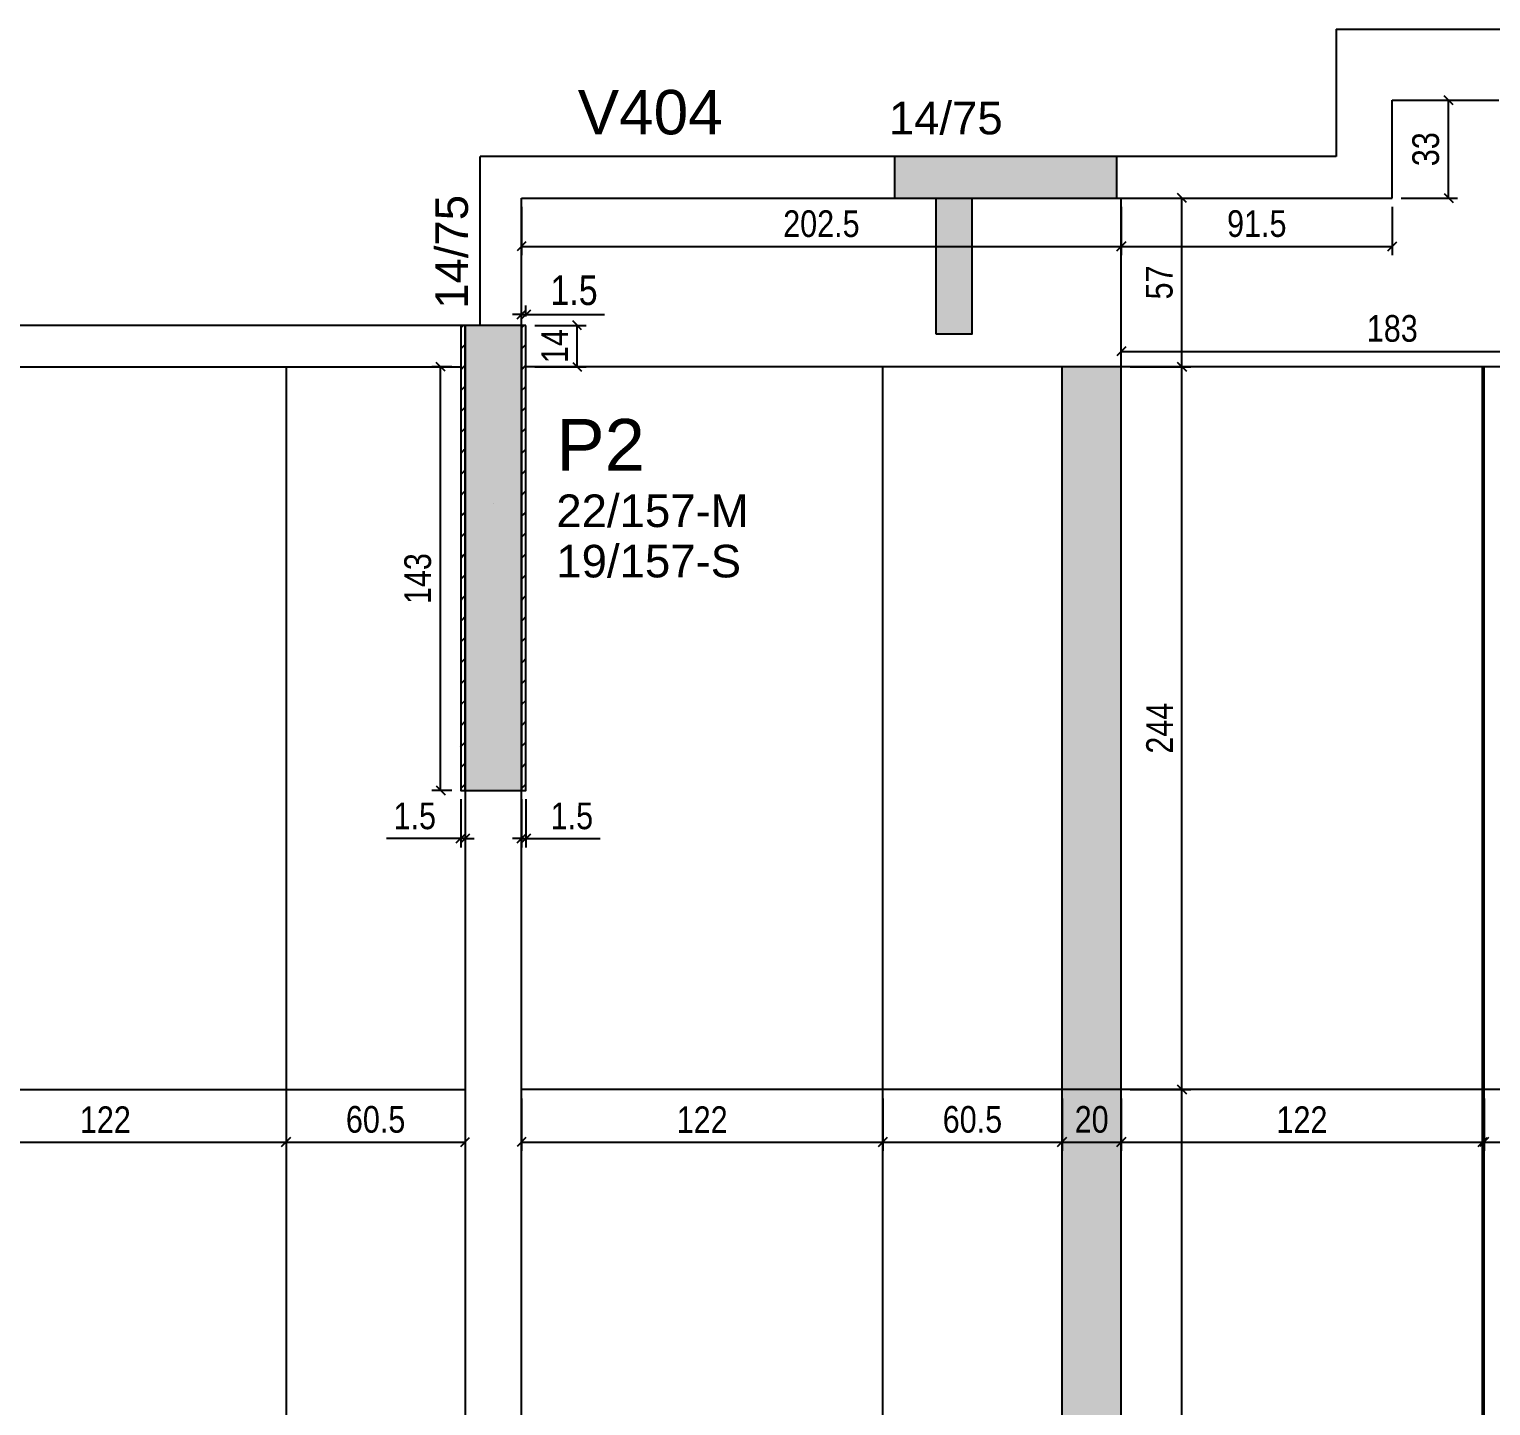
# Model space of a CAD drawing. Extents: x 3022 to 8661, y -614 to 3008.
# Drawn here: x 3818.4 to 4311.8, y 1732 to 2196.8 of the extents above; entities that cross this region are included whole.
import ezdxf

# ---------------------------------------------------------------- set-up
doc = ezdxf.new("R2010")
doc.units = 0
doc.header["$PDMODE"] = 34
for name, color, linetype in [('COTA', 241, 'Continuous'), ('MTH-DIM-PILAR', 3, 'Continuous'), ('MTH-DIM-VIGA', 3, 'Continuous'), ('MTH-FACE-VIGA', 7, 'Continuous'), ('MTH-LINHA-SEÇÃO', 16, 'Continuous'), ('MTH-PILAR-SEGUE', 5, 'Continuous'), ('MTH-SOMBRA21', 150, 'Continuous'), ('MTH-SOMBRA25', 253, 'Continuous'), ('MTH-TIT1-PILAR', 5, 'Continuous'), ('MTH-TIT1-VIGA', 5, 'Continuous'), ('Painéis', 200, 'Continuous')]:
    doc.layers.add(name, color=color, linetype=linetype)
doc.layers.add('Hachura', color=251, linetype='Continuous', lineweight=9)
doc.styles.add('COTA TECNICA', font='techl___.ttf', dxfattribs={"height": 10})
doc.styles.add('COTA TECNICA-50', font='techl___.ttf', dxfattribs={"height": 9})
doc.styles.add('TQS_ARIAL', font='arial.ttf')
doc.dimstyles.new('COTA PAINEL-50', dxfattribs={"dimtxt": 9, "dimasz": 3, "dimexe": 3, "dimexo": 3, "dimgap": 3, "dimtad": 1, "dimdec": 1, "dimzin": 12, "dimdsep": 46, "dimtxsty": 'COTA TECNICA-50', "dimblk1": 'OBLIQUE', "dimblk2": 'OBLIQUE', "dimsah": 1, "dimcen": 0.9, "dimclrd": 4, "dimclre": 4, "dimclrt": 240, "dimadec": 1, "dimazin": 3, "dimtfac": 1, "dimtdec": 1, "dimtmove": 0, "dimatfit": 3, "dimfxl": 1, "dimtolj": 1, "dimtzin": 12, "dimarcsym": 0})
doc.dimstyles.new('PAINEL', dxfattribs={"dimtxt": 10, "dimasz": 3, "dimexe": 3, "dimexo": 3, "dimgap": 3, "dimtad": 1, "dimdec": 1, "dimzin": 12, "dimdsep": 46, "dimtxsty": 'COTA TECNICA', "dimblk1": 'OBLIQUE', "dimblk2": 'OBLIQUE', "dimsah": 1, "dimcen": 0.9, "dimclrd": 4, "dimclre": 4, "dimclrt": 240, "dimadec": 1, "dimazin": 3, "dimtfac": 1, "dimtdec": 1, "dimtmove": 0, "dimatfit": 3, "dimfxl": 1, "dimtolj": 1, "dimtzin": 12, "dimarcsym": 0})

# ---------------------------------------------------------------- blocks, each defined once
blk = doc.blocks.new('_Oblique')
at = {"color": 0, "linetype": 'ByBlock', "lineweight": -2}
blk.add_line((-0.5, -0.5), (0.5, 0.5), dxfattribs=at)
blk = doc.blocks.new('*D38')
at = {"layer": 'COTA', "color": 4, "lineweight": -2, "transparency": 16777216}
for p, q in [((3783.08, 1835.75), (3783.08, 1818.01)), ((3905.08, 1835.75), (3905.08, 1818.01)), ((3783.08, 1821.01), (3905.08, 1821.01))]:
    blk.add_line(p, q, dxfattribs=at)
at = {"layer": 'Defpoints', "color": 0, "transparency": 16777216}
for p in [(3783.08, 1838.75), (3905.08, 1838.75), (3905.08, 1821.01)]:
    blk.add_point(p, dxfattribs=at)
at = {"layer": 'COTA', "color": 4, "lineweight": -2, "transparency": 16777216, "xscale": 3, "yscale": 3, "zscale": 3, "rotation": 180}
blk.add_blockref('_Oblique', (3783.08, 1821.01), dxfattribs=at)
at = {"layer": 'COTA', "color": 4, "lineweight": -2, "transparency": 16777216, "xscale": 3, "yscale": 3, "zscale": 3}
blk.add_blockref('_Oblique', (3905.08, 1821.01), dxfattribs=at)
at = {"layer": 'COTA', "color": 240, "transparency": 16777216, "insert": (3844.08, 1828.56), "char_height": 9, "attachment_point": 5, "style": 'COTA TECNICA-50'}
blk.add_mtext('\\A1;122', dxfattribs=at)
blk = doc.blocks.new('*D39')
at = {"layer": 'COTA', "color": 4, "lineweight": -2, "transparency": 16777216}
for p, q in [((3905.08, 1835.75), (3905.08, 1818.01)), ((3965.58, 1835.75), (3965.58, 1818.01)), ((3905.08, 1821.01), (3965.58, 1821.01))]:
    blk.add_line(p, q, dxfattribs=at)
at = {"layer": 'Defpoints', "color": 0, "transparency": 16777216}
for p in [(3905.08, 1838.75), (3965.58, 1838.75), (3965.58, 1821.01)]:
    blk.add_point(p, dxfattribs=at)
at = {"layer": 'COTA', "color": 4, "lineweight": -2, "transparency": 16777216, "xscale": 3, "yscale": 3, "zscale": 3, "rotation": 180}
blk.add_blockref('_Oblique', (3905.08, 1821.01), dxfattribs=at)
at = {"layer": 'COTA', "color": 4, "lineweight": -2, "transparency": 16777216, "xscale": 3, "yscale": 3, "zscale": 3}
blk.add_blockref('_Oblique', (3965.58, 1821.01), dxfattribs=at)
at = {"layer": 'COTA', "color": 240, "transparency": 16777216, "insert": (3935.33, 1828.61), "char_height": 9, "attachment_point": 5, "style": 'COTA TECNICA-50'}
blk.add_mtext('\\A1;60.5', dxfattribs=at)
blk = doc.blocks.new('*D51')
at = {"layer": 'COTA', "color": 4, "lineweight": -2, "transparency": 16777216}
for p, q in [((3961.08, 2082.75), (3954.29, 2082.75)), ((3957.29, 1939.75), (3957.29, 2082.75)), ((3961.08, 1939.75), (3954.29, 1939.75))]:
    blk.add_line(p, q, dxfattribs=at)
at = {"layer": 'Defpoints', "color": 0, "transparency": 16777216}
for p in [(3957.29, 2082.75), (3964.08, 2082.75), (3964.08, 1939.75)]:
    blk.add_point(p, dxfattribs=at)
at = {"layer": 'COTA', "color": 4, "lineweight": -2, "transparency": 16777216, "xscale": 3, "yscale": 3, "zscale": 3}
for p, rotation in [((3957.29, 2082.75), 90), ((3957.29, 1939.75), 270)]:
    blk.add_blockref('_Oblique', p, dxfattribs=dict(at, rotation=rotation))
at = {"layer": 'COTA', "color": 240, "transparency": 16777216, "insert": (3949.59, 2011.25), "char_height": 9, "attachment_point": 5, "rotation": 90, "style": 'COTA TECNICA-50'}
blk.add_mtext('\\A1;143', dxfattribs=at)
blk = doc.blocks.new('*D52')
at = {"layer": 'COTA', "color": 4, "lineweight": -2, "transparency": 16777216}
for p, q in [((3964.08, 1936.75), (3964.08, 1920.49)), ((3965.58, 1936.75), (3965.58, 1920.49)), ((3964.08, 1923.49), (3939.02, 1923.49)), ((3965.58, 1923.49), (3964.08, 1923.49)), ((3965.58, 1923.49), (3968.58, 1923.49))]:
    blk.add_line(p, q, dxfattribs=at)
at = {"layer": 'Defpoints', "color": 0, "transparency": 16777216}
for p in [(3964.08, 1939.75), (3965.58, 1939.75), (3964.08, 1923.49)]:
    blk.add_point(p, dxfattribs=at)
at = {"layer": 'COTA', "color": 4, "lineweight": -2, "transparency": 16777216, "xscale": 3, "yscale": 3, "zscale": 3}
blk.add_blockref('_Oblique', (3964.08, 1923.49), dxfattribs=at)
at = {"layer": 'COTA', "color": 4, "lineweight": -2, "transparency": 16777216, "xscale": 3, "yscale": 3, "zscale": 3, "rotation": 180}
blk.add_blockref('_Oblique', (3965.58, 1923.49), dxfattribs=at)
at = {"layer": 'COTA', "color": 240, "transparency": 16777216, "insert": (3948.55, 1931.09), "char_height": 9, "attachment_point": 5, "style": 'COTA TECNICA-50'}
blk.add_mtext('\\A1;1.5', dxfattribs=at)
blk = doc.blocks.new('*D79')
at = {"layer": 'COTA', "color": 4, "lineweight": -2, "transparency": 16777216}
for p, q in [((3984.58, 1835.75), (3984.58, 1818.01)), ((4106.58, 1835.75), (4106.58, 1818.01)), ((3984.58, 1821.01), (4106.58, 1821.01))]:
    blk.add_line(p, q, dxfattribs=at)
at = {"layer": 'Defpoints', "color": 0, "transparency": 16777216}
for p in [(3984.58, 1838.75), (4106.58, 1838.75), (4106.58, 1821.01)]:
    blk.add_point(p, dxfattribs=at)
at = {"layer": 'COTA', "color": 4, "lineweight": -2, "transparency": 16777216, "xscale": 3, "yscale": 3, "zscale": 3, "rotation": 180}
blk.add_blockref('_Oblique', (3984.58, 1821.01), dxfattribs=at)
at = {"layer": 'COTA', "color": 4, "lineweight": -2, "transparency": 16777216, "xscale": 3, "yscale": 3, "zscale": 3}
blk.add_blockref('_Oblique', (4106.58, 1821.01), dxfattribs=at)
at = {"layer": 'COTA', "color": 240, "transparency": 16777216, "insert": (4045.58, 1828.56), "char_height": 9, "attachment_point": 5, "style": 'COTA TECNICA-50'}
blk.add_mtext('\\A1;122', dxfattribs=at)
blk = doc.blocks.new('*D80')
at = {"layer": 'COTA', "color": 4, "lineweight": -2, "transparency": 16777216}
for p, q in [((4106.58, 1835.75), (4106.58, 1818.01)), ((4167.08, 1835.75), (4167.08, 1818.01)), ((4106.58, 1821.01), (4167.08, 1821.01))]:
    blk.add_line(p, q, dxfattribs=at)
at = {"layer": 'Defpoints', "color": 0, "transparency": 16777216}
for p in [(4106.58, 1838.75), (4167.08, 1838.75), (4167.08, 1821.01)]:
    blk.add_point(p, dxfattribs=at)
at = {"layer": 'COTA', "color": 4, "lineweight": -2, "transparency": 16777216, "xscale": 3, "yscale": 3, "zscale": 3, "rotation": 180}
blk.add_blockref('_Oblique', (4106.58, 1821.01), dxfattribs=at)
at = {"layer": 'COTA', "color": 4, "lineweight": -2, "transparency": 16777216, "xscale": 3, "yscale": 3, "zscale": 3}
blk.add_blockref('_Oblique', (4167.08, 1821.01), dxfattribs=at)
at = {"layer": 'COTA', "color": 240, "transparency": 16777216, "insert": (4136.83, 1828.61), "char_height": 9, "attachment_point": 5, "style": 'COTA TECNICA-50'}
blk.add_mtext('\\A1;60.5', dxfattribs=at)
blk = doc.blocks.new('*D81')
at = {"layer": 'COTA', "color": 4, "lineweight": -2, "transparency": 16777216}
for p, q in [((4167.08, 1835.75), (4167.08, 1818.01)), ((4187.08, 1835.75), (4187.08, 1818.01)), ((4167.08, 1821.01), (4187.08, 1821.01))]:
    blk.add_line(p, q, dxfattribs=at)
at = {"layer": 'Defpoints', "color": 0, "transparency": 16777216}
for p in [(4167.08, 1838.75), (4187.08, 1838.75), (4187.08, 1821.01)]:
    blk.add_point(p, dxfattribs=at)
at = {"layer": 'COTA', "color": 4, "lineweight": -2, "transparency": 16777216, "xscale": 3, "yscale": 3, "zscale": 3, "rotation": 180}
blk.add_blockref('_Oblique', (4167.08, 1821.01), dxfattribs=at)
at = {"layer": 'COTA', "color": 4, "lineweight": -2, "transparency": 16777216, "xscale": 3, "yscale": 3, "zscale": 3}
blk.add_blockref('_Oblique', (4187.08, 1821.01), dxfattribs=at)
at = {"layer": 'COTA', "color": 240, "transparency": 16777216, "insert": (4177.08, 1828.6), "char_height": 9, "attachment_point": 5, "style": 'COTA TECNICA-50'}
blk.add_mtext('\\A1;20', dxfattribs=at)
blk = doc.blocks.new('*D82')
at = {"layer": 'COTA', "color": 4, "lineweight": -2, "transparency": 16777216}
for p, q in [((4187.08, 1835.75), (4187.08, 1818.01)), ((4309.08, 1835.75), (4309.08, 1818.01)), ((4187.08, 1821.01), (4309.08, 1821.01))]:
    blk.add_line(p, q, dxfattribs=at)
at = {"layer": 'Defpoints', "color": 0, "transparency": 16777216}
for p in [(4187.08, 1838.75), (4309.08, 1838.75), (4309.08, 1821.01)]:
    blk.add_point(p, dxfattribs=at)
at = {"layer": 'COTA', "color": 4, "lineweight": -2, "transparency": 16777216, "xscale": 3, "yscale": 3, "zscale": 3, "rotation": 180}
blk.add_blockref('_Oblique', (4187.08, 1821.01), dxfattribs=at)
at = {"layer": 'COTA', "color": 4, "lineweight": -2, "transparency": 16777216, "xscale": 3, "yscale": 3, "zscale": 3}
blk.add_blockref('_Oblique', (4309.08, 1821.01), dxfattribs=at)
at = {"layer": 'COTA', "color": 240, "transparency": 16777216, "insert": (4248.08, 1828.56), "char_height": 9, "attachment_point": 5, "style": 'COTA TECNICA-50'}
blk.add_mtext('\\A1;122', dxfattribs=at)
blk = doc.blocks.new('*D83')
at = {"layer": 'COTA', "color": 4, "lineweight": -2, "transparency": 16777216}
for p, q in [((4309.58, 1835.75), (4309.58, 1818.01)), ((4370.08, 1835.75), (4370.08, 1818.01)), ((4309.58, 1821.01), (4370.08, 1821.01))]:
    blk.add_line(p, q, dxfattribs=at)
at = {"layer": 'Defpoints', "color": 0, "transparency": 16777216}
for p in [(4309.58, 1838.75), (4370.08, 1838.75), (4370.08, 1821.01)]:
    blk.add_point(p, dxfattribs=at)
at = {"layer": 'COTA', "color": 4, "lineweight": -2, "transparency": 16777216, "xscale": 3, "yscale": 3, "zscale": 3, "rotation": 180}
blk.add_blockref('_Oblique', (4309.58, 1821.01), dxfattribs=at)
at = {"layer": 'COTA', "color": 4, "lineweight": -2, "transparency": 16777216, "xscale": 3, "yscale": 3, "zscale": 3}
blk.add_blockref('_Oblique', (4370.08, 1821.01), dxfattribs=at)
at = {"layer": 'COTA', "color": 240, "transparency": 16777216, "insert": (4339.83, 1828.61), "char_height": 9, "attachment_point": 5, "style": 'COTA TECNICA-50'}
blk.add_mtext('\\A1;60.5', dxfattribs=at)
blk = doc.blocks.new('*D86')
at = {"layer": 'COTA', "color": 4, "lineweight": -2, "transparency": 16777216}
for p, q in [((4187.08, 2136.75), (4187.08, 2120.44)), ((4278.58, 2136.75), (4278.58, 2120.44)), ((4187.08, 2123.44), (4278.58, 2123.44))]:
    blk.add_line(p, q, dxfattribs=at)
at = {"layer": 'Defpoints', "color": 0, "transparency": 16777216}
for p in [(4187.08, 2139.75), (4278.58, 2139.75), (4278.58, 2123.44)]:
    blk.add_point(p, dxfattribs=at)
at = {"layer": 'COTA', "color": 4, "lineweight": -2, "transparency": 16777216, "xscale": 3, "yscale": 3, "zscale": 3, "rotation": 180}
blk.add_blockref('_Oblique', (4187.08, 2123.44), dxfattribs=at)
at = {"layer": 'COTA', "color": 4, "lineweight": -2, "transparency": 16777216, "xscale": 3, "yscale": 3, "zscale": 3}
blk.add_blockref('_Oblique', (4278.58, 2123.44), dxfattribs=at)
at = {"layer": 'COTA', "color": 240, "transparency": 16777216, "insert": (4232.83, 2131.07), "char_height": 9, "attachment_point": 5, "style": 'COTA TECNICA-50'}
blk.add_mtext('\\A1;91.5', dxfattribs=at)
blk = doc.blocks.new('*D87')
at = {"layer": 'COTA', "color": 4, "lineweight": -2, "transparency": 16777216}
for p, q in [((4281.58, 2172.75), (4300.59, 2172.75)), ((4297.59, 2139.75), (4297.59, 2172.75)), ((4281.58, 2139.75), (4300.59, 2139.75))]:
    blk.add_line(p, q, dxfattribs=at)
at = {"layer": 'Defpoints', "color": 0, "transparency": 16777216}
for p in [(4278.58, 2172.75), (4297.59, 2172.75), (4278.58, 2139.75)]:
    blk.add_point(p, dxfattribs=at)
at = {"layer": 'COTA', "color": 4, "lineweight": -2, "transparency": 16777216, "xscale": 3, "yscale": 3, "zscale": 3}
for p, rotation in [((4297.59, 2172.75), 90), ((4297.59, 2139.75), 270)]:
    blk.add_blockref('_Oblique', p, dxfattribs=dict(at, rotation=rotation))
at = {"layer": 'COTA', "color": 240, "transparency": 16777216, "insert": (4289.9, 2156.25), "char_height": 9, "attachment_point": 5, "rotation": 90, "style": 'COTA TECNICA-50'}
blk.add_mtext('\\A1;33', dxfattribs=at)
blk = doc.blocks.new('*D88')
at = {"layer": 'COTA', "color": 4, "lineweight": -2, "transparency": 16777216}
for p, q in [((3984.58, 2136.75), (3984.58, 2120.44)), ((4187.08, 2136.75), (4187.08, 2120.44)), ((3984.58, 2123.44), (4187.08, 2123.44))]:
    blk.add_line(p, q, dxfattribs=at)
at = {"layer": 'Defpoints', "color": 0, "transparency": 16777216}
for p in [(3984.58, 2139.75), (4187.08, 2139.75), (4187.08, 2123.44)]:
    blk.add_point(p, dxfattribs=at)
at = {"layer": 'COTA', "color": 4, "lineweight": -2, "transparency": 16777216, "xscale": 3, "yscale": 3, "zscale": 3, "rotation": 180}
blk.add_blockref('_Oblique', (3984.58, 2123.44), dxfattribs=at)
at = {"layer": 'COTA', "color": 4, "lineweight": -2, "transparency": 16777216, "xscale": 3, "yscale": 3, "zscale": 3}
blk.add_blockref('_Oblique', (4187.08, 2123.44), dxfattribs=at)
at = {"layer": 'COTA', "color": 240, "transparency": 16777216, "insert": (4085.83, 2131.04), "char_height": 9, "attachment_point": 5, "style": 'COTA TECNICA-50'}
blk.add_mtext('\\A1;202.5', dxfattribs=at)
blk = doc.blocks.new('*D91')
at = {"layer": 'COTA', "color": 4, "lineweight": -2, "transparency": 16777216}
for p, q in [((4190.08, 1838.75), (4210.56, 1838.75)), ((4207.56, 1594.75), (4207.56, 1838.75)), ((4206.64, 1594.75), (4210.56, 1594.75))]:
    blk.add_line(p, q, dxfattribs=at)
at = {"layer": 'Defpoints', "color": 0, "transparency": 16777216}
for p in [(4187.08, 1838.75), (4207.56, 1838.75), (4203.64, 1594.75)]:
    blk.add_point(p, dxfattribs=at)
at = {"layer": 'COTA', "color": 4, "lineweight": -2, "transparency": 16777216, "xscale": 3, "yscale": 3, "zscale": 3}
for p, rotation in [((4207.56, 1838.75), 90), ((4207.56, 1594.75), 270)]:
    blk.add_blockref('_Oblique', p, dxfattribs=dict(at, rotation=rotation))
at = {"layer": 'COTA', "color": 240, "transparency": 16777216, "insert": (4199.99, 1716.75), "char_height": 9, "attachment_point": 5, "rotation": 90, "style": 'COTA TECNICA-50'}
blk.add_mtext('\\A1;244', dxfattribs=at)
blk = doc.blocks.new('*D92')
at = {"layer": 'COTA', "color": 4, "lineweight": -2, "transparency": 16777216}
for p, q in [((4190.08, 2082.75), (4210.56, 2082.75)), ((4207.56, 1838.75), (4207.56, 2082.75)), ((4190.08, 1838.75), (4210.56, 1838.75))]:
    blk.add_line(p, q, dxfattribs=at)
at = {"layer": 'Defpoints', "color": 0, "transparency": 16777216}
for p in [(4187.08, 2082.75), (4207.56, 2082.75), (4187.08, 1838.75)]:
    blk.add_point(p, dxfattribs=at)
at = {"layer": 'COTA', "color": 4, "lineweight": -2, "transparency": 16777216, "xscale": 3, "yscale": 3, "zscale": 3}
for p, rotation in [((4207.56, 2082.75), 90), ((4207.56, 1838.75), 270)]:
    blk.add_blockref('_Oblique', p, dxfattribs=dict(at, rotation=rotation))
at = {"layer": 'COTA', "color": 240, "transparency": 16777216, "insert": (4199.99, 1960.75), "char_height": 9, "attachment_point": 5, "rotation": 90, "style": 'COTA TECNICA-50'}
blk.add_mtext('\\A1;244', dxfattribs=at)
blk = doc.blocks.new('*D93')
at = {"layer": 'COTA', "color": 4, "lineweight": -2, "transparency": 16777216}
for p, q in [((4190.08, 2139.75), (4210.56, 2139.75)), ((4207.56, 2082.75), (4207.56, 2139.75)), ((4190.08, 2082.75), (4210.56, 2082.75))]:
    blk.add_line(p, q, dxfattribs=at)
at = {"layer": 'Defpoints', "color": 0, "transparency": 16777216}
for p in [(4187.08, 2139.75), (4207.56, 2139.75), (4187.08, 2082.75)]:
    blk.add_point(p, dxfattribs=at)
at = {"layer": 'COTA', "color": 4, "lineweight": -2, "transparency": 16777216, "xscale": 3, "yscale": 3, "zscale": 3}
for p, rotation in [((4207.56, 2139.75), 90), ((4207.56, 2082.75), 270)]:
    blk.add_blockref('_Oblique', p, dxfattribs=dict(at, rotation=rotation))
at = {"layer": 'COTA', "color": 240, "transparency": 16777216, "insert": (4199.96, 2111.25), "char_height": 9, "attachment_point": 5, "rotation": 90, "style": 'COTA TECNICA-50'}
blk.add_mtext('\\A1;57', dxfattribs=at)
blk = doc.blocks.new('*D103')
at = {"layer": 'COTA', "color": 4, "lineweight": -2, "transparency": 16777216}
for p, q in [((3989.08, 2096.75), (4006.37, 2096.75)), ((4003.37, 2082.75), (4003.37, 2096.75)), ((3989.08, 2082.75), (4006.37, 2082.75))]:
    blk.add_line(p, q, dxfattribs=at)
at = {"layer": 'Defpoints', "color": 0, "transparency": 16777216}
for p in [(3986.08, 2096.75), (4003.37, 2096.75), (3986.08, 2082.75)]:
    blk.add_point(p, dxfattribs=at)
at = {"layer": 'COTA', "color": 4, "lineweight": -2, "transparency": 16777216, "xscale": 3, "yscale": 3, "zscale": 3}
for p, rotation in [((4003.37, 2096.75), 90), ((4003.37, 2082.75), 270)]:
    blk.add_blockref('_Oblique', p, dxfattribs=dict(at, rotation=rotation))
at = {"layer": 'COTA', "color": 240, "transparency": 16777216, "insert": (3995.8, 2089.75), "char_height": 9, "attachment_point": 5, "rotation": 90, "style": 'COTA TECNICA-50'}
blk.add_mtext('\\A1;14', dxfattribs=at)
blk = doc.blocks.new('*D104')
at = {"layer": 'COTA', "color": 4, "lineweight": -2, "transparency": 16777216}
for p, q in [((3984.58, 1936.75), (3984.58, 1920.49)), ((3986.08, 1936.75), (3986.08, 1920.49)), ((3984.58, 1923.49), (3981.58, 1923.49)), ((3984.58, 1923.49), (3986.08, 1923.49)), ((3986.08, 1923.49), (4011.13, 1923.49))]:
    blk.add_line(p, q, dxfattribs=at)
at = {"layer": 'Defpoints', "color": 0, "transparency": 16777216}
for p in [(3984.58, 1939.75), (3986.08, 1939.75), (3986.08, 1923.49)]:
    blk.add_point(p, dxfattribs=at)
at = {"layer": 'COTA', "color": 4, "lineweight": -2, "transparency": 16777216, "xscale": 3, "yscale": 3, "zscale": 3}
blk.add_blockref('_Oblique', (3984.58, 1923.49), dxfattribs=at)
at = {"layer": 'COTA', "color": 4, "lineweight": -2, "transparency": 16777216, "xscale": 3, "yscale": 3, "zscale": 3, "rotation": 180}
blk.add_blockref('_Oblique', (3986.08, 1923.49), dxfattribs=at)
at = {"layer": 'COTA', "color": 240, "transparency": 16777216, "insert": (4001.6, 1931.09), "char_height": 9, "attachment_point": 5, "style": 'COTA TECNICA-50'}
blk.add_mtext('\\A1;1.5', dxfattribs=at)
blk = doc.blocks.new('*D105')
at = {"layer": 'COTA', "color": 4, "lineweight": -2, "transparency": 16777216}
for p, q in [((4187.08, 2085.75), (4187.08, 2090.96)), ((4187.08, 2087.96), (4370.08, 2087.96)), ((4370.08, 2085.75), (4370.08, 2090.96))]:
    blk.add_line(p, q, dxfattribs=at)
at = {"layer": 'Defpoints', "color": 0, "transparency": 16777216}
for p in [(4370.08, 2087.96), (4187.08, 2082.75), (4370.08, 2082.75)]:
    blk.add_point(p, dxfattribs=at)
at = {"layer": 'COTA', "color": 4, "lineweight": -2, "transparency": 16777216, "xscale": 3, "yscale": 3, "zscale": 3, "rotation": 180}
blk.add_blockref('_Oblique', (4187.08, 2087.96), dxfattribs=at)
at = {"layer": 'COTA', "color": 4, "lineweight": -2, "transparency": 16777216, "xscale": 3, "yscale": 3, "zscale": 3}
blk.add_blockref('_Oblique', (4370.08, 2087.96), dxfattribs=at)
at = {"layer": 'COTA', "color": 240, "transparency": 16777216, "insert": (4278.58, 2095.68), "char_height": 9, "attachment_point": 5, "style": 'COTA TECNICA-50'}
blk.add_mtext('\\A1;183', dxfattribs=at)
blk = doc.blocks.new('*D387')
at = {"layer": 'COTA', "color": 4, "lineweight": -2, "transparency": 16777216}
for p, q in [((3984.58, 2099.75), (3984.58, 2103.45)), ((3986.08, 2099.75), (3986.08, 2103.45)), ((3984.58, 2100.45), (3981.58, 2100.45)), ((3984.58, 2100.45), (3986.08, 2100.45)), ((3986.08, 2100.45), (4012.58, 2100.45))]:
    blk.add_line(p, q, dxfattribs=at)
at = {"layer": 'Defpoints', "color": 0, "transparency": 16777216}
for p in [(3986.08, 2100.45), (3984.58, 2096.75), (3986.08, 2096.75)]:
    blk.add_point(p, dxfattribs=at)
at = {"layer": 'COTA', "color": 4, "lineweight": -2, "transparency": 16777216, "xscale": 3, "yscale": 3, "zscale": 3}
blk.add_blockref('_Oblique', (3984.58, 2100.45), dxfattribs=at)
at = {"layer": 'COTA', "color": 4, "lineweight": -2, "transparency": 16777216, "xscale": 3, "yscale": 3, "zscale": 3, "rotation": 180}
blk.add_blockref('_Oblique', (3986.08, 2100.45), dxfattribs=at)
at = {"layer": 'COTA', "color": 240, "transparency": 16777216, "insert": (4002.33, 2108.56), "char_height": 10, "attachment_point": 5, "style": 'COTA TECNICA'}
blk.add_mtext('\\A1;1.5', dxfattribs=at)

msp = doc.modelspace()

# ---------------------------------------------------------------- hatches: boundary and pattern name
at = {"layer": 'Hachura'}
h = msp.add_hatch(color=256, dxfattribs=at)
h.dxf.hatch_style = 1
h.paths.add_polyline_path([(4187.08, 1594.75), (4167.08, 1594.75), (4167.08, 1350.75), (4187.08, 1350.75)])
h.paths.add_polyline_path([(4187.08, 1838.75), (4167.08, 1838.75), (4167.08, 1594.75), (4187.08, 1594.75)])
h.paths.add_polyline_path([(4187.08, 2082.75), (4167.08, 2082.75), (4167.08, 1838.75), (4187.08, 1838.75)])
h.paths.add_polyline_path([(4390.08, 2082.75), (4370.08, 2082.75), (4370.08, 1838.75), (4390.08, 1838.75)])
h.paths.add_polyline_path([(4390.08, 1838.75), (4370.08, 1838.75), (4370.08, 1594.75), (4390.08, 1594.75)])
h.paths.add_polyline_path([(4390.08, 1594.75), (4370.08, 1594.75), (4370.08, 1350.75), (4390.08, 1350.75)])

# ---------------------------------------------------------------- linework, layer by layer
at = {"layer": 'MTH-FACE-VIGA', "linetype": 'Continuous'}
for p, q in [((4259.58, 2196.75), (4259.58, 2153.75)), ((4259.58, 2196.75), (4379.08, 2196.75)), ((4278.58, 2153.75), (4278.58, 2172.75)), ((4278.58, 2172.75), (4314.58, 2172.75)), ((4259.58, 2153.75), (3970.58, 2153.75)), ((3970.58, 2096.75), (3970.58, 2153.75)), ((4278.58, 2139.75), (4278.58, 2153.75)), ((3984.58, 2139.75), (4259.58, 2139.75)), ((3984.58, 2096.75), (3984.58, 2139.75)), ((4259.58, 2139.75), (4278.58, 2139.75)), ((3965.58, 2096.75), (3482.08, 2096.75)), ((3964.08, 2095.93), (3964.9, 2096.75)), ((3984.58, 2095.93), (3985.4, 2096.75)), ((3964.08, 2088.86), (3965.51, 2090.3)), ((3965.51, 2090.3), (3965.58, 2090.36)), ((3984.58, 2088.86), (3986.01, 2090.3)), ((3986.01, 2090.3), (3986.08, 2090.36)), ((3482.08, 2082.75), (3964.08, 2082.75)), ((3964.08, 2081.79), (3965.45, 2083.16)), ((3965.45, 2083.16), (3965.58, 2083.29)), ((3984.58, 2081.79), (3985.95, 2083.16)), ((3985.95, 2083.16), (3986.08, 2083.29)), ((3964.08, 2074.72), (3965.38, 2076.02)), ((3965.38, 2076.02), (3965.58, 2076.22)), ((3984.58, 2074.72), (3985.88, 2076.02)), ((3985.88, 2076.02), (3986.08, 2076.22)), ((3964.08, 2067.65), (3965.31, 2068.88)), ((3965.31, 2068.88), (3965.58, 2069.15)), ((3984.58, 2067.65), (3985.81, 2068.88)), ((3985.81, 2068.88), (3986.08, 2069.15)), ((3964.08, 2060.57), (3965.24, 2061.74)), ((3965.24, 2061.74), (3965.58, 2062.07)), ((3984.58, 2060.57), (3985.74, 2061.74)), ((3985.74, 2061.74), (3986.08, 2062.07)), ((3964.08, 2053.5), (3965.17, 2054.6)), ((3965.17, 2054.6), (3965.58, 2055)), ((3984.58, 2053.5), (3985.67, 2054.6)), ((3985.67, 2054.6), (3986.08, 2055)), ((3965.11, 2047.46), (3965.58, 2047.93)), ((3985.61, 2047.46), (3986.08, 2047.93)), ((3964.08, 2046.43), (3965.11, 2047.46)), ((3984.58, 2046.43), (3985.61, 2047.46)), ((3964.08, 2039.36), (3965.04, 2040.32)), ((3965.04, 2040.32), (3965.58, 2040.86)), ((3984.58, 2039.36), (3985.54, 2040.32)), ((3985.54, 2040.32), (3986.08, 2040.86)), ((3964.08, 2032.29), (3964.97, 2033.18)), ((3964.97, 2033.18), (3965.58, 2033.79)), ((3984.58, 2032.29), (3985.47, 2033.18)), ((3985.47, 2033.18), (3986.08, 2033.79)), ((3964.08, 2025.22), (3964.9, 2026.04)), ((3964.9, 2026.04), (3965.58, 2026.72)), ((3984.58, 2025.22), (3985.4, 2026.04)), ((3985.4, 2026.04), (3986.08, 2026.72)), ((3964.08, 2018.15), (3964.83, 2018.9)), ((3964.83, 2018.9), (3965.58, 2019.65)), ((3984.58, 2018.15), (3985.33, 2018.9)), ((3985.33, 2018.9), (3986.08, 2019.65)), ((3964.08, 2011.08), (3964.76, 2011.76)), ((3964.76, 2011.76), (3965.58, 2012.58)), ((3984.58, 2011.08), (3985.26, 2011.76)), ((3985.26, 2011.76), (3986.08, 2012.58)), ((3964.08, 2004.01), (3964.7, 2004.63)), ((3964.7, 2004.63), (3965.58, 2005.51)), ((3984.58, 2004.01), (3985.2, 2004.63)), ((3985.2, 2004.63), (3986.08, 2005.51)), ((3964.63, 1997.49), (3965.58, 1998.43)), ((3985.13, 1997.49), (3986.08, 1998.43)), ((3964.08, 1996.93), (3964.63, 1997.49)), ((3984.58, 1996.93), (3985.13, 1997.49)), ((3964.08, 1989.86), (3964.56, 1990.35)), ((3964.56, 1990.35), (3965.58, 1991.36)), ((3984.58, 1989.86), (3985.06, 1990.35)), ((3985.06, 1990.35), (3986.08, 1991.36)), ((3964.49, 1983.21), (3965.58, 1984.29)), ((3984.99, 1983.21), (3986.08, 1984.29)), ((3964.08, 1982.79), (3964.49, 1983.21)), ((3984.58, 1982.79), (3984.99, 1983.21)), ((3964.08, 1975.72), (3964.42, 1976.07)), ((3964.42, 1976.07), (3965.58, 1977.22)), ((3984.58, 1975.72), (3984.92, 1976.07)), ((3984.92, 1976.07), (3986.08, 1977.22)), ((3964.08, 1968.65), (3964.35, 1968.93)), ((3964.35, 1968.93), (3965.58, 1970.15)), ((3984.58, 1968.65), (3984.85, 1968.93)), ((3984.85, 1968.93), (3986.08, 1970.15)), ((3964.08, 1961.58), (3964.29, 1961.79)), ((3964.29, 1961.79), (3965.58, 1963.08)), ((3984.58, 1961.58), (3984.79, 1961.79)), ((3984.79, 1961.79), (3986.08, 1963.08)), ((3964.08, 1954.51), (3964.22, 1954.65)), ((3964.22, 1954.65), (3965.58, 1956.01)), ((3984.58, 1954.51), (3984.72, 1954.65)), ((3984.72, 1954.65), (3986.08, 1956.01)), ((3964.08, 1947.44), (3964.15, 1947.51)), ((3964.15, 1947.51), (3965.58, 1948.94)), ((3984.58, 1947.44), (3984.65, 1947.51)), ((3984.65, 1947.51), (3986.08, 1948.94)), ((3964.08, 1940.37), (3965.58, 1941.87)), ((3965.58, 1939.75), (3965.58, 1433.25)), ((3984.58, 1940.37), (3986.08, 1941.87)), ((3984.58, 1856.75), (3984.58, 1939.75)), ((3984.58, 1433.25), (3984.58, 1856.75))]:
    msp.add_line(p, q, dxfattribs=at)
for points in [[(3965.58, 2096.75), (3964.08, 2096.75), (3964.08, 1939.75), (3965.58, 1939.75), (3965.58, 2096.75)], [(3986.08, 2096.75), (3984.58, 2096.75), (3984.58, 1939.75), (3986.08, 1939.75), (3986.08, 2096.75)]]:
    msp.add_lwpolyline(points, dxfattribs=at)
at = {"layer": 'MTH-LINHA-SEÇÃO', "linetype": 'Continuous'}
for points in [[(4185.57, 2153.75), (4110.57, 2153.75), (4110.57, 2139.75), (4185.57, 2139.75), (4185.57, 2153.75)], [(4124.57, 2093.75), (4124.57, 2139.75), (4136.57, 2139.75), (4136.57, 2093.75), (4124.57, 2093.75)]]:
    msp.add_lwpolyline(points, dxfattribs=at)
at = {"layer": 'MTH-PILAR-SEGUE', "linetype": 'Continuous'}
msp.add_line((3975.08, 2036.75), (3975.08, 2036.75), dxfattribs=at)
msp.add_lwpolyline([(3965.58, 1939.75), (3984.58, 1939.75), (3984.58, 2096.75), (3965.58, 2096.75), (3965.58, 1939.75)], dxfattribs=at)
at = {"layer": 'MTH-SOMBRA21', "linetype": 'Continuous'}
for points in [[(4185.57, 2153.75), (4110.57, 2153.75), (4110.57, 2139.75)], [(4185.57, 2153.75), (4110.57, 2139.75), (4185.57, 2139.75)], [(4185.57, 2153.75), (4185.57, 2139.75), (4185.57, 2153.75)], [(4124.57, 2093.75), (4124.57, 2139.75), (4136.57, 2139.75)], [(4124.57, 2093.75), (4136.57, 2139.75), (4136.57, 2093.75)], [(4124.57, 2093.75), (4136.57, 2093.75), (4124.57, 2093.75)]]:
    msp.add_solid(points, dxfattribs=at)
at = {"layer": 'MTH-SOMBRA25', "linetype": 'Continuous'}
for points in [[(3965.58, 1939.75), (3984.58, 1939.75), (3984.58, 2096.75)], [(3965.58, 1939.75), (3984.58, 2096.75), (3965.58, 2096.75)], [(3965.58, 1939.75), (3965.58, 2096.75), (3965.58, 1939.75)]]:
    msp.add_solid(points, dxfattribs=at)
at = {"layer": 'Painéis'}
for p, q in [((4187.08, 1350.75), (4187.08, 2139.75)), ((3905.08, 2082.75), (3905.08, 1350.75)), ((4472.58, 2082.75), (3986.08, 2082.75)), ((4106.58, 1350.75), (4106.58, 2082.75)), ((4167.08, 1283.25), (4167.08, 2082.75)), ((4309.08, 1350.75), (4309.08, 2082.75)), ((4309.58, 1350.75), (4309.58, 2082.75)), ((3474.08, 1838.75), (3965.58, 1838.75)), ((4474.08, 1838.75), (3984.58, 1838.75))]:
    msp.add_line(p, q, dxfattribs=at)

# ---------------------------------------------------------------- texts
at = {"layer": 'MTH-DIM-PILAR', "linetype": 'Continuous', "style": 'TQS_ARIAL'}
for s, p in [('22/157-M', (3996.35, 2028.66)), ('19/157-S', (3996.35, 2011.66))]:
    msp.add_text(s, height=11, dxfattribs=at).set_placement(p)
at = {"layer": 'MTH-DIM-VIGA', "linetype": 'Continuous', "style": 'TQS_ARIAL'}
msp.add_text('14/75', height=11, dxfattribs=at).set_placement((4108.6, 2161.25))
msp.add_text('14/75', height=11, rotation=90, dxfattribs=at).set_placement((3966.51, 2102.35))
at = {"layer": 'MTH-TIT1-PILAR', "linetype": 'Continuous', "style": 'TQS_ARIAL'}
msp.add_text('P2', height=17.5, dxfattribs=at).set_placement((3996.35, 2047.66))
at = {"layer": 'MTH-TIT1-VIGA', "linetype": 'Continuous', "style": 'TQS_ARIAL'}
msp.add_text('V404', height=15, dxfattribs=at).set_placement((4003.57, 2161.25))

# ---------------------------------------------------------------- dimensions: what is measured, and where the dimension line sits
at = {"layer": 'COTA'}
for base, p1, p2, picture, middle in [((4297.59, 2172.75), (4278.58, 2139.75), (4278.58, 2172.75), '*D87', (4289.9, 2156.25)), ((3957.29, 2082.75), (3964.08, 1939.75), (3964.08, 2082.75), '*D51', (3949.59, 2011.25))]:
    dim = msp.add_linear_dim(base=base, p1=p1, p2=p2, angle=90, dimstyle='COTA PAINEL-50', dxfattribs=at)
    dim.commit()
    dim.dimension.update_dxf_attribs({"geometry": picture, "text_midpoint": middle})
for base, p1, p2, dimstyle, picture, middle in [((4187.08, 2123.44), (3984.58, 2139.75), (4187.08, 2139.75), 'COTA PAINEL-50', '*D88', (4085.83, 2131.04)), ((4278.58, 2123.44), (4187.08, 2139.75), (4278.58, 2139.75), 'COTA PAINEL-50', '*D86', (4232.83, 2131.07)), ((3986.08, 2100.45), (3984.58, 2096.75), (3986.08, 2096.75), 'PAINEL', '*D387', (4002.33, 2108.56)), ((4370.08, 2087.96), (4187.08, 2082.75), (4370.08, 2082.75), 'COTA PAINEL-50', '*D105', (4278.58, 2095.68)), ((3964.08, 1923.49), (3965.58, 1939.75), (3964.08, 1939.75), 'COTA PAINEL-50', '*D52', (3948.55, 1931.09)), ((3986.08, 1923.49), (3984.58, 1939.75), (3986.08, 1939.75), 'COTA PAINEL-50', '*D104', (4001.6, 1931.09)), ((4106.58, 1821.01), (3984.58, 1838.75), (4106.58, 1838.75), 'COTA PAINEL-50', '*D79', (4045.58, 1828.56)), ((4370.08, 1821.01), (4309.58, 1838.75), (4370.08, 1838.75), 'COTA PAINEL-50', '*D83', (4339.83, 1828.61))]:
    dim = msp.add_linear_dim(base=base, p1=p1, p2=p2, dimstyle=dimstyle, dxfattribs=at)
    dim.commit()
    dim.dimension.update_dxf_attribs({"geometry": picture, "text_midpoint": middle})
for base, p1, p2, picture, middle in [((4207.56, 2139.75), (4187.08, 2082.75), (4187.08, 2139.75), '*D93', (4199.96, 2111.25)), ((4207.56, 2082.75), (4187.08, 1838.75), (4187.08, 2082.75), '*D92', (4199.99, 1960.75)), ((4207.56, 1838.75), (4203.64, 1594.75), (4187.08, 1838.75), '*D91', (4199.99, 1716.75))]:
    dim = msp.add_linear_dim(base=base, p1=p1, p2=p2, angle=90, dimstyle='COTA PAINEL-50', override={"dimtmove": 1}, dxfattribs=at)
    dim.commit()
    dim.dimension.update_dxf_attribs({"geometry": picture, "text_midpoint": middle})
dim = msp.add_linear_dim(base=(4003.37, 2096.75), p1=(3986.08, 2082.75), p2=(3986.08, 2096.75), angle=90, dimstyle='COTA PAINEL-50', dxfattribs=at)
dim.commit()
dim.dimension.update_dxf_attribs({"geometry": '*D103', "text_midpoint": (4003.37, 2089.75), "dimtype": 160})
for base, p1, p2, picture, middle in [((3905.08, 1821.01), (3783.08, 1838.75), (3905.08, 1838.75), '*D38', (3844.08, 1828.56)), ((3965.58, 1821.01), (3905.08, 1838.75), (3965.58, 1838.75), '*D39', (3935.33, 1828.61)), ((4167.08, 1821.01), (4106.58, 1838.75), (4167.08, 1838.75), '*D80', (4136.83, 1828.61)), ((4187.08, 1821.01), (4167.08, 1838.75), (4187.08, 1838.75), '*D81', (4177.08, 1828.6)), ((4309.08, 1821.01), (4187.08, 1838.75), (4309.08, 1838.75), '*D82', (4248.08, 1828.56))]:
    dim = msp.add_linear_dim(base=base, p1=p1, p2=p2, dimstyle='COTA PAINEL-50', override={"dimtmove": 1}, dxfattribs=at)
    dim.commit()
    dim.dimension.update_dxf_attribs({"geometry": picture, "text_midpoint": middle})

doc.saveas('drawing.dxf')
